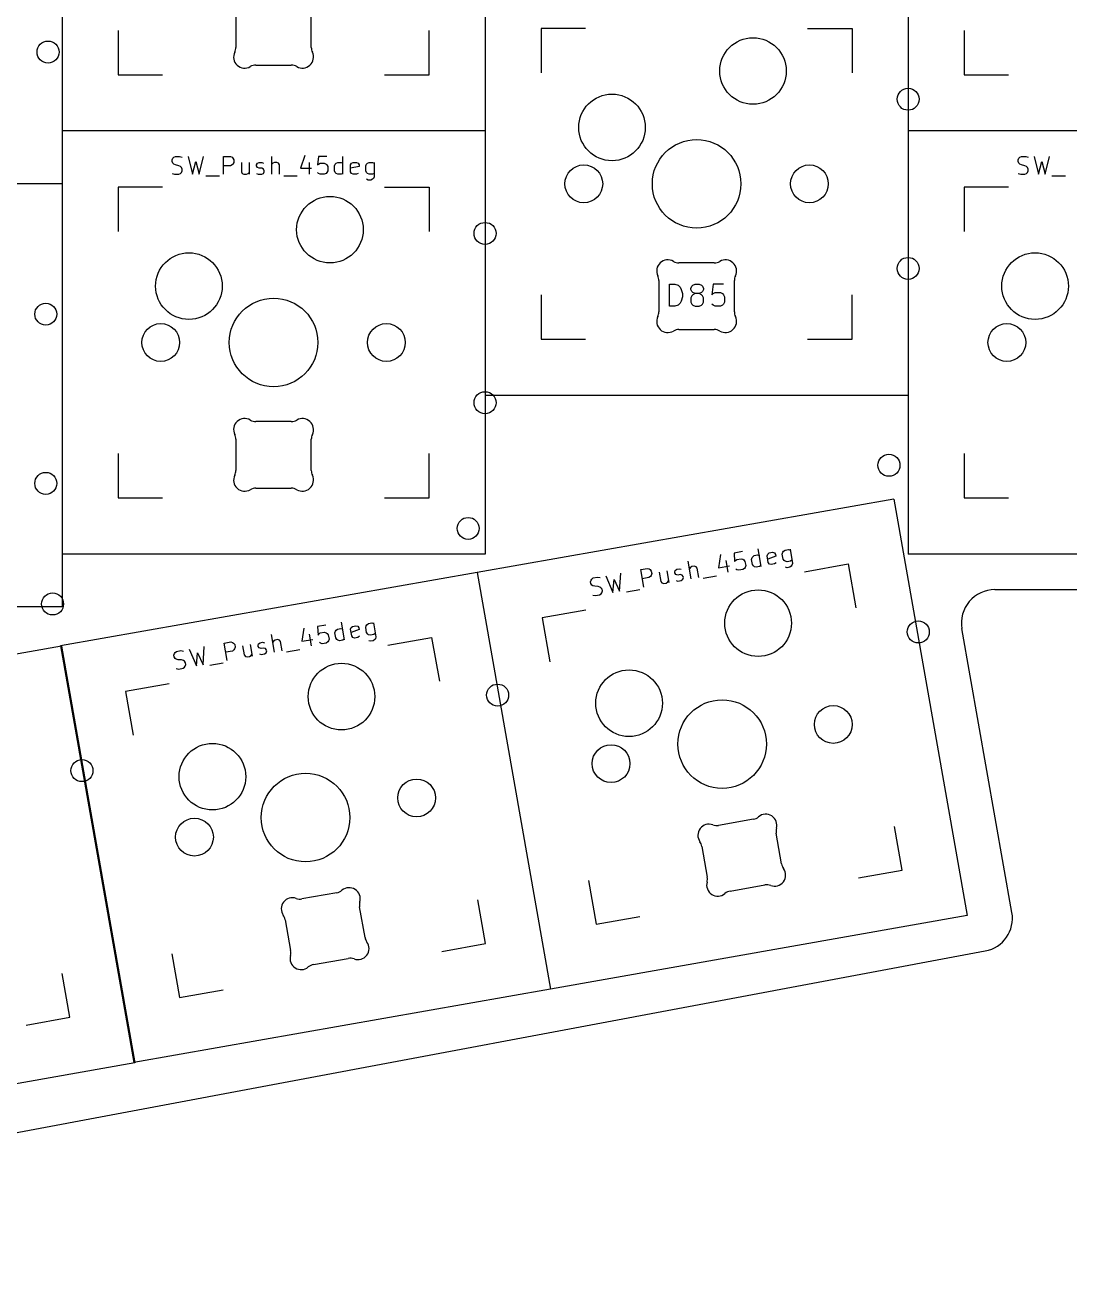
# Model space of a CAD drawing. Extents: x 9 to 292, y -476 to -359.
# Drawn here: x 192.9 to 240, y -476.4 to -420.2 of the extents above; entities that cross this region are included whole.
import ezdxf

# ---------------------------------------------------------------- set-up
doc = ezdxf.new("R2010")
doc.units = 0
doc.layers.add('BLACK', color=7, linetype='CONTINUOUS')

msp = doc.modelspace()

# ---------------------------------------------------------------- linework, layer by layer
at = {"layer": 'BLACK', "linetype": 'CONTINUOUS'}
for p, q in [((194.618885, -405.950111), (194.618885, -425.000111)), ((213.668885, -405.950111), (213.668885, -425.000111)), ((232.718886, -405.950112), (232.718886, -425.000112)), ((194.618886, -408.331361), (194.618886, -427.381361)), ((213.668886, -417.856362), (213.668886, -436.906362)), ((232.718886, -417.856362), (232.718886, -436.906362)), ((202.443886, -419.832271), (202.443886, -421.237955)), ((205.843884, -421.237955), (205.843884, -419.832271)), ((197.143885, -420.47511), (197.143885, -422.475111)), ((211.143885, -422.475111), (211.143885, -420.47511)), ((216.193886, -420.381362), (216.193886, -422.381363)), ((218.193887, -420.381362), (216.193886, -420.381362)), ((228.193885, -420.381362), (230.193886, -420.381362)), ((230.193886, -420.381362), (230.193886, -422.381363)), ((235.243886, -420.475111), (235.243886, -422.475112)), ((203.349432, -422.035112), (204.938337, -422.035112)), ((197.143885, -422.475111), (199.143886, -422.475111)), ((209.143884, -422.475111), (211.143885, -422.475111)), ((235.243886, -422.475112), (237.243887, -422.475112)), ((213.668885, -425.000111), (194.618885, -425.000111)), ((194.618886, -425.000112), (194.618886, -444.050112)), ((213.668886, -425.000112), (194.618886, -425.000112)), ((213.668886, -425.000112), (213.668886, -444.050112)), ((251.768886, -425.000112), (232.718886, -425.000112)), ((232.718886, -425.000112), (232.718886, -444.050112)), ((251.768886, -425.000112), (232.718886, -425.000112)), ((199.610551, -426.226097), (199.648646, -426.188002)), ((199.648646, -426.188002), (199.724836, -426.149907)), ((199.724836, -426.149907), (199.915313, -426.149907)), ((199.915313, -426.149907), (200.029598, -426.188002)), ((200.296265, -426.149907), (200.486741, -426.949907)), ((200.791503, -426.949907), (200.98198, -426.149907)), ((201.896266, -426.949907), (201.896266, -426.149907)), ((201.896266, -426.149907), (202.201028, -426.149907)), ((202.201028, -426.149907), (202.277218, -426.188002)), ((202.277218, -426.188002), (202.315313, -426.226097)), ((204.067695, -426.949907), (204.067695, -426.149907)), ((205.55341, -426.111812), (205.362933, -426.68324)), ((206.162934, -426.149907), (206.124838, -426.530859)), ((206.543886, -426.149907), (206.162934, -426.149907)), ((207.267696, -426.949907), (207.267696, -426.149907)), ((237.710551, -426.226097), (237.748646, -426.188002)), ((237.748646, -426.188002), (237.824836, -426.149907)), ((237.824836, -426.149907), (238.015313, -426.149907)), ((238.015313, -426.149907), (238.129598, -426.188002)), ((238.396265, -426.149907), (238.586741, -426.949907)), ((238.891503, -426.949907), (239.08198, -426.149907)), ((199.572455, -426.302288), (199.610551, -426.226097)), ((199.572455, -426.378478), (199.572455, -426.302288)), ((199.610551, -426.454669), (199.572455, -426.378478)), ((199.648646, -426.492764), (199.610551, -426.454669)), ((199.724836, -426.530859), (199.648646, -426.492764)), ((199.877217, -426.568954), (199.724836, -426.530859)), ((199.953408, -426.60705), (199.877217, -426.568954)), ((199.991503, -426.645145), (199.953408, -426.60705)), ((200.029598, -426.721335), (199.991503, -426.645145)), ((200.029598, -426.797526), (200.029598, -426.721335)), ((200.486741, -426.949907), (200.639122, -426.378478)), ((200.639122, -426.378478), (200.791503, -426.949907)), ((202.201028, -426.568954), (201.896266, -426.568954)), ((202.277218, -426.530859), (202.201028, -426.568954)), ((202.315313, -426.492764), (202.277218, -426.530859)), ((202.315313, -426.226097), (202.353409, -426.302288)), ((202.353409, -426.416573), (202.315313, -426.492764)), ((202.353409, -426.302288), (202.353409, -426.416573)), ((202.696266, -426.416573), (202.696266, -426.835621)), ((203.039123, -426.416573), (203.039123, -426.949907)), ((203.38198, -426.530859), (203.420076, -426.454669)), ((203.38198, -426.568954), (203.38198, -426.530859)), ((203.420076, -426.645145), (203.38198, -426.568954)), ((203.420076, -426.454669), (203.496266, -426.416573)), ((203.496266, -426.68324), (203.420076, -426.645145)), ((203.496266, -426.416573), (203.610552, -426.416573)), ((203.610552, -426.68324), (203.496266, -426.68324)), ((203.610552, -426.416573), (203.686742, -426.454669)), ((203.686742, -426.721335), (203.610552, -426.68324)), ((203.724838, -426.797526), (203.686742, -426.721335)), ((204.10579, -426.454669), (204.067695, -426.492764)), ((204.18198, -426.416573), (204.10579, -426.454669)), ((204.296266, -426.416573), (204.18198, -426.416573)), ((204.372457, -426.454669), (204.296266, -426.416573)), ((204.410552, -426.530859), (204.372457, -426.454669)), ((204.410552, -426.949907), (204.410552, -426.530859)), ((205.362933, -426.68324), (205.858172, -426.68324)), ((205.743886, -426.416573), (205.743886, -426.949907)), ((206.124838, -426.530859), (206.162934, -426.492764)), ((206.162934, -426.492764), (206.239124, -426.454669)), ((206.239124, -426.454669), (206.4296, -426.454669)), ((206.4296, -426.454669), (206.505791, -426.492764)), ((206.505791, -426.492764), (206.543886, -426.530859)), ((206.543886, -426.530859), (206.581981, -426.60705)), ((206.581981, -426.60705), (206.581981, -426.797526)), ((206.886743, -426.568954), (206.924839, -426.492764)), ((206.886743, -426.797526), (206.886743, -426.568954)), ((206.924839, -426.492764), (206.962934, -426.454669)), ((206.962934, -426.454669), (207.039124, -426.416573)), ((207.039124, -426.416573), (207.191505, -426.416573)), ((207.191505, -426.416573), (207.267696, -426.454669)), ((207.610553, -426.530859), (207.648649, -426.454669)), ((207.610553, -426.835621), (207.610553, -426.530859)), ((207.991506, -426.60705), (207.610553, -426.68324)), ((207.648649, -426.454669), (207.724839, -426.416573)), ((207.724839, -426.416573), (207.87722, -426.416573)), ((207.87722, -426.416573), (207.953411, -426.454669)), ((207.953411, -426.454669), (207.991506, -426.530859)), ((207.991506, -426.530859), (207.991506, -426.60705)), ((208.296267, -426.568954), (208.334363, -426.492764)), ((208.296267, -426.797526), (208.296267, -426.568954)), ((208.334363, -426.492764), (208.372458, -426.454669)), ((208.372458, -426.454669), (208.448648, -426.416573)), ((208.448648, -426.416573), (208.601029, -426.416573)), ((208.601029, -426.416573), (208.67722, -426.454669)), ((208.67722, -426.416573), (208.67722, -427.064192)), ((237.672455, -426.302288), (237.710551, -426.226097)), ((237.672455, -426.378478), (237.672455, -426.302288)), ((237.710551, -426.454669), (237.672455, -426.378478)), ((237.748646, -426.492764), (237.710551, -426.454669)), ((237.824836, -426.530859), (237.748646, -426.492764)), ((237.977217, -426.568954), (237.824836, -426.530859)), ((238.053408, -426.60705), (237.977217, -426.568954)), ((238.091503, -426.645145), (238.053408, -426.60705)), ((238.129598, -426.721335), (238.091503, -426.645145)), ((238.129598, -426.797526), (238.129598, -426.721335)), ((238.586741, -426.949907), (238.739122, -426.378478)), ((238.739122, -426.378478), (238.891503, -426.949907)), ((199.572455, -426.911812), (199.686741, -426.949907)), ((199.686741, -426.949907), (199.877217, -426.949907)), ((199.877217, -426.949907), (199.953408, -426.911812)), ((199.953408, -426.911812), (199.991503, -426.873716)), ((199.991503, -426.873716), (200.029598, -426.797526)), ((201.096266, -427.026097), (201.705789, -427.026097)), ((202.696266, -426.835621), (202.734361, -426.911812)), ((202.734361, -426.911812), (202.810551, -426.949907)), ((202.810551, -426.949907), (202.924837, -426.949907)), ((202.924837, -426.949907), (203.001028, -426.911812)), ((203.001028, -426.911812), (203.039123, -426.873716)), ((203.38198, -426.911812), (203.458171, -426.949907)), ((203.458171, -426.949907), (203.610552, -426.949907)), ((203.610552, -426.949907), (203.686742, -426.911812)), ((203.686742, -426.911812), (203.724838, -426.835621)), ((203.724838, -426.835621), (203.724838, -426.797526)), ((204.601029, -427.026097), (205.210552, -427.026097)), ((206.162934, -426.911812), (206.124838, -426.873716)), ((206.239124, -426.949907), (206.162934, -426.911812)), ((206.4296, -426.949907), (206.239124, -426.949907)), ((206.505791, -426.911812), (206.4296, -426.949907)), ((206.543886, -426.873716), (206.505791, -426.911812)), ((206.581981, -426.797526), (206.543886, -426.873716)), ((206.924839, -426.873716), (206.886743, -426.797526)), ((206.962934, -426.911812), (206.924839, -426.873716)), ((207.039124, -426.949907), (206.962934, -426.911812)), ((207.191505, -426.949907), (207.039124, -426.949907)), ((207.267696, -426.911812), (207.191505, -426.949907)), ((207.648649, -426.911812), (207.610553, -426.835621)), ((207.724839, -426.949907), (207.648649, -426.911812)), ((207.87722, -426.949907), (207.724839, -426.949907)), ((207.953411, -426.911812), (207.87722, -426.949907)), ((208.334363, -426.873716), (208.296267, -426.797526)), ((208.372458, -426.911812), (208.334363, -426.873716)), ((208.410553, -427.216573), (208.334363, -427.178478)), ((208.448648, -426.949907), (208.372458, -426.911812)), ((208.524839, -427.216573), (208.410553, -427.216573)), ((208.601029, -426.949907), (208.448648, -426.949907)), ((208.601029, -427.178478), (208.524839, -427.216573)), ((208.67722, -426.911812), (208.601029, -426.949907)), ((208.639125, -427.140383), (208.601029, -427.178478)), ((208.67722, -427.064192), (208.639125, -427.140383)), ((237.672455, -426.911812), (237.786741, -426.949907)), ((237.786741, -426.949907), (237.977217, -426.949907)), ((237.977217, -426.949907), (238.053408, -426.911812)), ((238.053408, -426.911812), (238.091503, -426.873716)), ((238.091503, -426.873716), (238.129598, -426.797526)), ((239.196266, -427.026097), (239.805789, -427.026097)), ((194.618885, -427.381362), (175.568885, -427.381362)), ((194.618886, -427.381361), (175.568886, -427.381361)), ((194.618885, -427.381362), (194.618885, -446.431362)), ((197.143886, -427.525112), (197.143886, -429.525113)), ((199.143887, -427.525112), (197.143886, -427.525112)), ((209.143885, -427.525112), (211.143886, -427.525112)), ((211.143886, -427.525112), (211.143886, -429.525113)), ((235.243886, -427.525112), (235.243886, -429.525113)), ((237.243887, -427.525112), (235.243886, -427.525112)), ((223.988338, -430.941362), (222.399433, -430.941362)), ((221.493886, -431.738519), (221.493886, -433.144203)), ((224.893884, -433.144203), (224.893884, -431.738519)), ((221.979599, -432.896181), (221.979599, -431.896181)), ((221.979599, -431.896181), (222.217694, -431.896181)), ((222.217694, -431.896181), (222.360551, -431.9438)), ((222.360551, -431.9438), (222.455789, -432.039038)), ((222.455789, -432.039038), (222.503408, -432.134276)), ((222.503408, -432.134276), (222.551027, -432.324752)), ((222.551027, -432.324752), (222.551027, -432.467609)), ((222.93198, -432.086657), (222.979599, -431.991419)), ((222.93198, -432.134276), (222.93198, -432.086657)), ((222.979599, -432.229514), (222.93198, -432.134276)), ((222.979599, -431.991419), (223.027218, -431.9438)), ((223.027218, -432.277133), (222.979599, -432.229514)), ((223.027218, -432.372371), (222.979599, -432.41999)), ((223.027218, -431.9438), (223.122456, -431.896181)), ((223.122456, -432.324752), (223.027218, -432.277133)), ((223.122456, -432.324752), (223.027218, -432.372371)), ((223.122456, -431.896181), (223.312932, -431.896181)), ((223.312932, -432.324752), (223.122456, -432.324752)), ((223.312932, -431.896181), (223.40817, -431.9438)), ((223.40817, -432.277133), (223.312932, -432.324752)), ((223.40817, -432.372371), (223.312932, -432.324752)), ((223.40817, -431.9438), (223.455789, -431.991419)), ((223.455789, -432.229514), (223.40817, -432.277133)), ((223.455789, -432.41999), (223.40817, -432.372371)), ((223.455789, -431.991419), (223.503408, -432.086657)), ((223.503408, -432.134276), (223.455789, -432.229514)), ((223.503408, -432.086657), (223.503408, -432.134276)), ((223.93198, -431.896181), (223.884361, -432.372371)), ((223.884361, -432.372371), (223.93198, -432.324752)), ((224.40817, -431.896181), (223.93198, -431.896181)), ((223.93198, -432.324752), (224.027218, -432.277133)), ((224.027218, -432.277133), (224.265313, -432.277133)), ((224.265313, -432.277133), (224.360551, -432.324752)), ((224.360551, -432.324752), (224.40817, -432.372371)), ((224.40817, -432.372371), (224.455789, -432.467609)), ((216.193886, -432.381361), (216.193886, -434.381362)), ((222.217694, -432.896181), (221.979599, -432.896181)), ((222.360551, -432.848562), (222.217694, -432.896181)), ((222.455789, -432.753323), (222.360551, -432.848562)), ((222.503408, -432.658085), (222.455789, -432.753323)), ((222.551027, -432.467609), (222.503408, -432.658085)), ((222.979599, -432.41999), (222.93198, -432.515228)), ((222.93198, -432.515228), (222.93198, -432.705704)), ((222.93198, -432.705704), (222.979599, -432.800942)), ((222.979599, -432.800942), (223.027218, -432.848562)), ((223.027218, -432.848562), (223.122456, -432.896181)), ((223.122456, -432.896181), (223.312932, -432.896181)), ((223.312932, -432.896181), (223.40817, -432.848562)), ((223.40817, -432.848562), (223.455789, -432.800942)), ((223.503408, -432.515228), (223.455789, -432.41999)), ((223.455789, -432.800942), (223.503408, -432.705704)), ((223.503408, -432.705704), (223.503408, -432.515228)), ((223.93198, -432.848562), (223.884361, -432.800942)), ((224.027218, -432.896181), (223.93198, -432.848562)), ((224.265313, -432.896181), (224.027218, -432.896181)), ((224.360551, -432.848562), (224.265313, -432.896181)), ((224.40817, -432.800942), (224.360551, -432.848562)), ((224.455789, -432.705704), (224.40817, -432.800942)), ((224.455789, -432.467609), (224.455789, -432.705704)), ((230.193886, -434.381362), (230.193886, -432.381361)), ((222.399433, -433.941361), (223.988337, -433.941361)), ((216.193886, -434.381362), (218.193887, -434.381362)), ((228.193885, -434.381362), (230.193886, -434.381362)), ((232.718886, -436.906362), (213.668886, -436.906362)), ((204.938338, -438.085112), (203.349433, -438.085112)), ((202.443886, -438.882269), (202.443886, -440.287953)), ((205.843884, -440.287953), (205.843884, -438.882269)), ((197.143886, -439.525111), (197.143886, -441.525112)), ((211.143886, -441.525112), (211.143886, -439.525111)), ((235.243886, -439.525111), (235.243886, -441.525112)), ((203.349433, -441.085111), (204.938337, -441.085111)), ((197.143886, -441.525112), (199.143887, -441.525112)), ((209.143885, -441.525112), (211.143886, -441.525112)), ((232.070742, -441.57212), (213.310154, -444.880118)), ((232.070742, -441.57212), (235.37874, -460.332708)), ((235.243886, -441.525112), (237.243887, -441.525112)), ((213.668886, -444.050112), (194.618886, -444.050112)), ((224.271604, -444.076168), (224.183249, -444.671991)), ((225.253648, -443.94169), (224.878483, -444.007841)), ((224.878483, -444.007841), (224.907118, -444.389621)), ((225.719251, -444.169055), (225.787669, -444.118308)), ((225.787669, -444.118308), (225.937735, -444.091847)), ((225.937735, -444.091847), (226.019383, -444.116133)), ((226.10538, -444.603848), (225.966462, -443.816001)), ((226.370262, -444.13163), (226.394548, -444.049982)), ((226.423183, -444.431762), (226.370262, -444.13163)), ((226.394548, -444.049982), (226.462966, -443.999235)), ((226.758657, -444.140511), (226.396723, -444.281696)), ((226.462966, -443.999235), (226.613032, -443.972774)), ((226.613032, -443.972774), (226.69468, -443.99706)), ((226.69468, -443.99706), (226.745427, -444.065478)), ((226.745427, -444.065478), (226.758657, -444.140511)), ((227.052174, -444.050073), (227.07646, -443.968425)), ((227.091865, -444.275172), (227.052174, -444.050073)), ((227.07646, -443.968425), (227.107361, -443.924293)), ((227.107361, -443.924293), (227.175779, -443.873547)), ((227.175779, -443.873547), (227.325845, -443.847086)), ((227.325845, -443.847086), (227.407493, -443.871372)), ((227.400878, -443.833856), (227.513336, -444.471636)), ((251.768886, -444.050112), (232.718886, -444.050112)), ((220.676635, -444.748741), (220.976767, -444.695819)), ((220.976767, -444.695819), (221.058415, -444.720105)), ((221.058415, -444.720105), (221.102547, -444.751007)), ((222.298635, -444.733519), (222.411184, -444.713673)), ((222.411184, -444.713673), (222.492832, -444.737959)), ((222.953994, -445.159522), (222.815076, -444.371676)), ((222.905513, -444.665193), (222.874612, -444.709324)), ((222.973931, -444.614446), (222.905513, -444.665193)), ((223.086481, -444.5946), (222.973931, -444.614446)), ((223.168129, -444.618886), (223.086481, -444.5946)), ((223.218876, -444.687304), (223.168129, -444.618886)), ((223.291642, -445.099986), (223.218876, -444.687304)), ((224.183249, -444.671991), (224.670963, -444.585994)), ((224.512108, -444.343224), (224.60472, -444.868455)), ((224.907118, -444.389621), (224.93802, -444.34549)), ((224.93802, -444.34549), (225.006437, -444.294743)), ((225.010787, -444.758171), (224.966655, -444.72727)), ((225.006437, -444.294743), (225.19402, -444.261667)), ((225.19402, -444.261667), (225.275668, -444.285953)), ((225.275668, -444.285953), (225.3198, -444.316855)), ((225.348435, -444.698635), (225.280017, -444.749381)), ((225.3198, -444.316855), (225.370547, -444.385272)), ((225.379336, -444.654503), (225.348435, -444.698635)), ((225.370547, -444.385272), (225.403622, -444.572855)), ((225.403622, -444.572855), (225.379336, -444.654503)), ((225.664063, -444.294835), (225.68835, -444.213186)), ((225.703755, -444.519933), (225.664063, -444.294835)), ((225.68835, -444.213186), (225.719251, -444.169055)), ((225.754501, -444.588351), (225.703755, -444.519933)), ((225.798633, -444.619253), (225.754501, -444.588351)), ((225.880281, -444.643539), (225.798633, -444.619253)), ((226.030347, -444.617078), (225.880281, -444.643539)), ((226.098765, -444.566331), (226.030347, -444.617078)), ((226.47393, -444.500179), (226.423183, -444.431762)), ((226.555578, -444.524466), (226.47393, -444.500179)), ((226.705644, -444.498005), (226.555578, -444.524466)), ((226.774062, -444.447258), (226.705644, -444.498005)), ((227.142611, -444.34359), (227.091865, -444.275172)), ((227.186743, -444.374491), (227.142611, -444.34359)), ((227.268391, -444.398777), (227.186743, -444.374491)), ((227.277181, -444.668008), (227.195533, -444.643722)), ((227.418457, -444.372317), (227.268391, -444.398777)), ((227.38973, -444.648162), (227.277181, -444.668008)), ((227.458148, -444.597416), (227.38973, -444.648162)), ((227.486875, -444.32157), (227.418457, -444.372317)), ((227.48905, -444.553284), (227.458148, -444.597416)), ((227.513336, -444.471636), (227.48905, -444.553284)), ((228.052949, -444.844517), (230.022564, -444.497221)), ((230.022564, -444.497221), (230.36986, -446.466837)), ((213.310155, -444.880117), (194.549567, -448.188115)), ((213.310154, -444.880118), (216.618152, -463.640706)), ((213.310155, -444.880117), (216.618153, -463.640705)), ((218.41459, -445.302332), (218.438876, -445.220684)), ((218.438876, -445.220684), (218.469777, -445.176552)), ((218.469777, -445.176552), (218.538195, -445.125805)), ((218.538195, -445.125805), (218.725777, -445.092729)), ((218.725777, -445.092729), (218.844942, -445.1104)), ((219.100943, -445.026578), (219.427444, -445.781348)), ((219.427444, -445.781348), (219.478282, -445.19214)), ((219.478282, -445.19214), (219.727575, -445.728427)), ((219.727575, -445.728427), (219.776239, -444.907505)), ((220.815554, -445.536587), (220.676635, -444.748741)), ((221.049534, -445.108501), (220.749402, -445.161422)), ((221.117952, -445.057754), (221.049534, -445.108501)), ((221.102547, -444.751007), (221.153294, -444.819424)), ((221.148853, -445.013622), (221.117952, -445.057754)), ((221.173139, -444.931974), (221.148853, -445.013622)), ((221.153294, -444.819424), (221.173139, -444.931974)), ((221.510788, -444.872437), (221.583555, -445.285119)), ((221.583555, -445.285119), (221.634302, -445.353537)), ((221.848436, -444.812901), (221.941049, -445.338132)), ((221.896917, -445.30723), (221.927818, -445.263099)), ((222.205931, -444.865914), (222.230217, -444.784266)), ((222.212546, -444.90343), (222.205931, -444.865914)), ((222.263293, -444.971848), (222.212546, -444.90343)), ((222.230217, -444.784266), (222.298635, -444.733519)), ((222.344941, -444.996134), (222.263293, -444.971848)), ((222.272082, -445.241079), (222.35373, -445.265365)), ((222.45749, -444.976289), (222.344941, -444.996134)), ((222.35373, -445.265365), (222.503796, -445.238904)), ((222.539138, -445.000575), (222.45749, -444.976289)), ((222.503796, -445.238904), (222.572214, -445.188157)), ((222.589885, -445.068993), (222.539138, -445.000575)), ((222.572214, -445.188157), (222.5965, -445.106509)), ((222.5965, -445.106509), (222.589885, -445.068993)), ((223.492456, -445.141943), (224.092719, -445.0361)), ((225.092435, -444.782457), (225.010787, -444.758171)), ((225.280017, -444.749381), (225.092435, -444.782457)), ((218.42782, -445.377365), (218.41459, -445.302332)), ((218.478567, -445.445783), (218.42782, -445.377365)), ((218.522699, -445.476684), (218.478567, -445.445783)), ((218.604347, -445.50097), (218.522699, -445.476684)), ((218.761028, -445.512026), (218.604347, -445.50097)), ((218.842676, -445.536312), (218.761028, -445.512026)), ((218.82718, -445.887191), (218.895597, -445.836444)), ((218.886808, -445.567213), (218.842676, -445.536312)), ((218.937554, -445.635631), (218.886808, -445.567213)), ((218.895597, -445.836444), (218.926499, -445.792312)), ((218.926499, -445.792312), (218.950785, -445.710664)), ((218.950785, -445.710664), (218.937554, -445.635631)), ((220.040938, -445.750538), (220.641202, -445.644696)), ((221.634302, -445.353537), (221.71595, -445.377823)), ((221.71595, -445.377823), (221.828499, -445.357977)), ((221.828499, -445.357977), (221.896917, -445.30723)), ((236.618742, -445.650112), (248.150135, -445.650112)), ((218.520432, -445.902596), (218.639597, -445.920267)), ((218.639597, -445.920267), (218.82718, -445.887191)), ((194.618885, -446.431362), (175.568885, -446.431362)), ((218.204871, -446.581), (216.235255, -446.928296)), ((216.235255, -446.928296), (216.582551, -448.897911)), ((205.511017, -447.384165), (205.422662, -447.979988)), ((206.493061, -447.249687), (206.117896, -447.315838)), ((206.117896, -447.315838), (206.146531, -447.697618)), ((206.903476, -447.602832), (206.927763, -447.521183)), ((206.927763, -447.521183), (206.958664, -447.477052)), ((206.958664, -447.477052), (207.027082, -447.426305)), ((207.027082, -447.426305), (207.177148, -447.399844)), ((207.177148, -447.399844), (207.258796, -447.42413)), ((207.344793, -447.911845), (207.205875, -447.123998)), ((207.609675, -447.439627), (207.633961, -447.357979)), ((207.662596, -447.739759), (207.609675, -447.439627)), ((207.633961, -447.357979), (207.702379, -447.307232)), ((207.99807, -447.448508), (207.636136, -447.589693)), ((207.702379, -447.307232), (207.852445, -447.280771)), ((207.852445, -447.280771), (207.934093, -447.305057)), ((207.934093, -447.305057), (207.98484, -447.373475)), ((207.98484, -447.373475), (207.99807, -447.448508)), ((208.291587, -447.35807), (208.315873, -447.276422)), ((208.331278, -447.583169), (208.291587, -447.35807)), ((208.315873, -447.276422), (208.346774, -447.23229)), ((208.346774, -447.23229), (208.415192, -447.181544)), ((208.415192, -447.181544), (208.565258, -447.155083)), ((208.565258, -447.155083), (208.646906, -447.179369)), ((208.640291, -447.141853), (208.752749, -447.779633)), ((237.392724, -460.188972), (235.141492, -447.410361)), ((201.916048, -448.056738), (202.21618, -448.003816)), ((202.054967, -448.844584), (201.916048, -448.056738)), ((202.21618, -448.003816), (202.297828, -448.028102)), ((202.297828, -448.028102), (202.34196, -448.059004)), ((202.34196, -448.059004), (202.392707, -448.127421)), ((203.445344, -448.173911), (203.46963, -448.092263)), ((203.46963, -448.092263), (203.538048, -448.041516)), ((203.538048, -448.041516), (203.650597, -448.02167)), ((203.650597, -448.02167), (203.732245, -448.045956)), ((204.193407, -448.467519), (204.054489, -447.679673)), ((204.144926, -447.97319), (204.114025, -448.017321)), ((204.213344, -447.922443), (204.144926, -447.97319)), ((204.325894, -447.902597), (204.213344, -447.922443)), ((204.407542, -447.926883), (204.325894, -447.902597)), ((204.458289, -447.995301), (204.407542, -447.926883)), ((204.531055, -448.407983), (204.458289, -447.995301)), ((205.422662, -447.979988), (205.910376, -447.893991)), ((205.751521, -447.651221), (205.844133, -448.176452)), ((206.146531, -447.697618), (206.177433, -447.653487)), ((206.177433, -447.653487), (206.24585, -447.60274)), ((206.2502, -448.066168), (206.206068, -448.035267)), ((206.24585, -447.60274), (206.433433, -447.569664)), ((206.331848, -448.090454), (206.2502, -448.066168)), ((206.51943, -448.057378), (206.331848, -448.090454)), ((206.433433, -447.569664), (206.515081, -447.59395)), ((206.515081, -447.59395), (206.559213, -447.624852)), ((206.587848, -448.006632), (206.51943, -448.057378)), ((206.559213, -447.624852), (206.60996, -447.693269)), ((206.618749, -447.9625), (206.587848, -448.006632)), ((206.60996, -447.693269), (206.643035, -447.880852)), ((206.643035, -447.880852), (206.618749, -447.9625)), ((206.943168, -447.82793), (206.903476, -447.602832)), ((206.993914, -447.896348), (206.943168, -447.82793)), ((207.038046, -447.92725), (206.993914, -447.896348)), ((207.119694, -447.951536), (207.038046, -447.92725)), ((207.26976, -447.925075), (207.119694, -447.951536)), ((207.338178, -447.874328), (207.26976, -447.925075)), ((207.713343, -447.808176), (207.662596, -447.739759)), ((207.794991, -447.832463), (207.713343, -447.808176)), ((207.945057, -447.806002), (207.794991, -447.832463)), ((208.013475, -447.755255), (207.945057, -447.806002)), ((208.382024, -447.651587), (208.331278, -447.583169)), ((208.426156, -447.682488), (208.382024, -447.651587)), ((208.507804, -447.706774), (208.426156, -447.682488)), ((208.516594, -447.976005), (208.434946, -447.951719)), ((208.65787, -447.680314), (208.507804, -447.706774)), ((208.629143, -447.956159), (208.516594, -447.976005)), ((208.697561, -447.905413), (208.629143, -447.956159)), ((208.726288, -447.629567), (208.65787, -447.680314)), ((208.728463, -447.861281), (208.697561, -447.905413)), ((208.752749, -447.779633), (208.728463, -447.861281)), ((209.292362, -448.152514), (211.261977, -447.805218)), ((211.261977, -447.805218), (211.609273, -449.774834)), ((194.592358, -448.197951), (175.83177, -451.505949)), ((194.549567, -448.188115), (197.857565, -466.948703)), ((194.592358, -448.197951), (197.900356, -466.958539)), ((199.654003, -448.610329), (199.678289, -448.528681)), ((199.667233, -448.685362), (199.654003, -448.610329)), ((199.678289, -448.528681), (199.70919, -448.484549)), ((199.70919, -448.484549), (199.777608, -448.433802)), ((199.777608, -448.433802), (199.96519, -448.400726)), ((199.96519, -448.400726), (200.084355, -448.418397)), ((200.340356, -448.334575), (200.666857, -449.089345)), ((200.666857, -449.089345), (200.717695, -448.500137)), ((200.717695, -448.500137), (200.966988, -449.036424)), ((200.966988, -449.036424), (201.015652, -448.215502)), ((202.288947, -448.416498), (201.988815, -448.469419)), ((202.357365, -448.365751), (202.288947, -448.416498)), ((202.388266, -448.321619), (202.357365, -448.365751)), ((202.412552, -448.239971), (202.388266, -448.321619)), ((202.392707, -448.127421), (202.412552, -448.239971)), ((202.750201, -448.180434), (202.822968, -448.593116)), ((202.822968, -448.593116), (202.873715, -448.661534)), ((203.067912, -448.665974), (203.13633, -448.615227)), ((203.087849, -448.120898), (203.180462, -448.646129)), ((203.13633, -448.615227), (203.167231, -448.571096)), ((203.451959, -448.211427), (203.445344, -448.173911)), ((203.502706, -448.279845), (203.451959, -448.211427)), ((203.584354, -448.304131), (203.502706, -448.279845)), ((203.511495, -448.549076), (203.593143, -448.573362)), ((203.696903, -448.284286), (203.584354, -448.304131)), ((203.593143, -448.573362), (203.743209, -448.546901)), ((203.778551, -448.308572), (203.696903, -448.284286)), ((203.743209, -448.546901), (203.811627, -448.496154)), ((203.829298, -448.37699), (203.778551, -448.308572)), ((203.811627, -448.496154), (203.835913, -448.414506)), ((203.835913, -448.414506), (203.829298, -448.37699)), ((204.731869, -448.44994), (205.332132, -448.344097)), ((199.71798, -448.75378), (199.667233, -448.685362)), ((199.762112, -448.784681), (199.71798, -448.75378)), ((199.759845, -449.210593), (199.87901, -449.228264)), ((199.84376, -448.808967), (199.762112, -448.784681)), ((200.000441, -448.820023), (199.84376, -448.808967)), ((199.87901, -449.228264), (200.066593, -449.195188)), ((200.082089, -448.844309), (200.000441, -448.820023)), ((200.066593, -449.195188), (200.13501, -449.144441)), ((200.126221, -448.87521), (200.082089, -448.844309)), ((200.176967, -448.943628), (200.126221, -448.87521)), ((200.13501, -449.144441), (200.165912, -449.100309)), ((200.165912, -449.100309), (200.190198, -449.018661)), ((200.190198, -449.018661), (200.176967, -448.943628)), ((201.280351, -449.058535), (201.880615, -448.952693)), ((202.873715, -448.661534), (202.955363, -448.68582)), ((202.955363, -448.68582), (203.067912, -448.665974)), ((199.444284, -449.888997), (197.474668, -450.236293)), ((197.474668, -450.236293), (197.821964, -452.205908)), ((225.748457, -455.994047), (224.183692, -456.269957)), ((232.453639, -458.28453), (232.106343, -456.314915)), ((227.022767, -458.006177), (226.778673, -456.621848)), ((223.430328, -457.212251), (223.674422, -458.59658)), ((218.319034, -458.745989), (218.66633, -460.715605)), ((230.484023, -458.631826), (232.453639, -458.28453)), ((206.98787, -459.302044), (205.423105, -459.577954)), ((224.704636, -459.22438), (226.269402, -458.948469)), ((213.693052, -461.592527), (213.345756, -459.622912)), ((208.26218, -461.314174), (208.018086, -459.929845)), ((235.37874, -460.332708), (216.618152, -463.640706)), ((218.66633, -460.715605), (220.635945, -460.368309)), ((204.669741, -460.520248), (204.913835, -461.904577)), ((159.09196, -476.37977), (236.191906, -461.923529)), ((199.558447, -462.053986), (199.905743, -464.023602)), ((211.723436, -461.939823), (213.693052, -461.592527)), ((205.944049, -462.532377), (207.508815, -462.256466)), ((194.975255, -464.910361), (194.627959, -462.940746)), ((216.618153, -463.640705), (197.857565, -466.948703)), ((199.905743, -464.023602), (201.875358, -463.676306)), ((193.005639, -465.257657), (194.975255, -464.910361)), ((197.900356, -466.958539), (179.139768, -470.266537))]:
    msp.add_line(p, q, dxfattribs=at)
at = {"layer": 'BLACK'}
for centre, radius in [((193.987635, -421.450112), 0.4953), ((193.987635, -421.450112), 0.4953), ((193.987635, -421.450112), 0.4953), ((225.733886, -422.301362), 1.499999), ((225.733886, -422.301362), 1.499999), ((225.733886, -422.301362), 1.499999), ((219.383886, -424.841362), 1.499999), ((219.383886, -424.841362), 1.499999), ((219.383886, -424.841362), 1.499999), ((232.718886, -423.571362), 0.4953), ((232.718886, -423.571362), 0.4953), ((232.718886, -423.571362), 0.4953), ((223.193886, -427.381362), 1.993899), ((223.193886, -427.381362), 1.993899), ((223.193886, -427.381362), 1.993899), ((218.113887, -427.381362), 0.850899), ((218.113887, -427.381362), 0.850899), ((218.113887, -427.381362), 0.850899), ((228.273885, -427.381362), 0.850899), ((228.273885, -427.381362), 0.850899), ((228.273885, -427.381362), 0.850899), ((206.683886, -429.445112), 1.499999), ((206.683886, -429.445112), 1.499999), ((206.683886, -429.445112), 1.499999), ((213.668885, -429.615112), 0.4953), ((213.668885, -429.615112), 0.4953), ((213.668885, -429.615112), 0.4953), ((200.333886, -431.985112), 1.499999), ((200.333886, -431.985112), 1.499999), ((200.333886, -431.985112), 1.499999), ((238.433886, -431.985112), 1.499999), ((238.433886, -431.985112), 1.499999), ((238.433886, -431.985112), 1.499999), ((232.718886, -431.191362), 0.4953), ((232.718886, -431.191362), 0.4953), ((232.718886, -431.191362), 0.4953), ((193.887635, -433.250111), 0.4953), ((193.887635, -433.250111), 0.4953), ((193.887635, -433.250111), 0.4953), ((204.143886, -434.525112), 1.993899), ((204.143886, -434.525112), 1.993899), ((204.143886, -434.525112), 1.993899), ((199.063887, -434.525112), 0.850899), ((199.063887, -434.525112), 0.850899), ((199.063887, -434.525112), 0.850899), ((209.223885, -434.525112), 0.850899), ((209.223885, -434.525112), 0.850899), ((209.223885, -434.525112), 0.850899), ((237.163887, -434.525112), 0.850899), ((237.163887, -434.525112), 0.850899), ((237.163887, -434.525112), 0.850899), ((213.668885, -437.235112), 0.4953), ((213.668885, -437.235112), 0.4953), ((213.668885, -437.235112), 0.4953), ((231.853732, -440.051545), 0.4953), ((231.853732, -440.051545), 0.4953), ((231.853732, -440.051545), 0.4953), ((193.887635, -440.870111), 0.4953), ((193.887635, -440.870111), 0.4953), ((193.887635, -440.870111), 0.4953), ((212.907285, -442.897992), 0.4953), ((212.907285, -442.897992), 0.4953), ((212.907285, -442.897992), 0.4953), ((194.192132, -446.299425), 0.4953), ((194.192132, -446.299425), 0.4953), ((194.192132, -446.299425), 0.4953), ((225.963726, -447.162523), 1.499999), ((225.963726, -447.162523), 1.499999), ((225.963726, -447.162523), 1.499999), ((233.176932, -447.555785), 0.4953), ((233.176932, -447.555785), 0.4953), ((233.176932, -447.555785), 0.4953), ((207.203139, -450.47052), 1.499999), ((207.203139, -450.47052), 1.499999), ((207.203139, -450.47052), 1.499999), ((220.151263, -450.766601), 1.499999), ((220.151263, -450.766601), 1.499999), ((220.151263, -450.766601), 1.499999), ((214.230485, -450.402232), 0.4953), ((214.230485, -450.402232), 0.4953), ((214.230485, -450.402232), 0.4953), ((224.344447, -452.606413), 1.993899), ((224.344447, -452.606413), 1.993899), ((224.344447, -452.606413), 1.993899), ((229.34727, -451.72428), 0.850899), ((229.34727, -451.72428), 0.850899), ((229.34727, -451.72428), 0.850899), ((201.390676, -454.074598), 1.499999), ((201.390676, -454.074598), 1.499999), ((201.390676, -454.074598), 1.499999), ((219.341624, -453.488546), 0.850899), ((219.341624, -453.488546), 0.850899), ((219.341624, -453.488546), 0.850899), ((195.515332, -453.803665), 0.4953), ((195.515332, -453.803665), 0.4953), ((195.515332, -453.803665), 0.4953), ((205.58386, -455.91441), 1.993899), ((205.58386, -455.91441), 1.993899), ((205.58386, -455.91441), 1.993899), ((210.586683, -455.032277), 0.850899), ((210.586683, -455.032277), 0.850899), ((210.586683, -455.032277), 0.850899), ((200.581037, -456.796543), 0.850899), ((200.581037, -456.796543), 0.850899), ((200.581037, -456.796543), 0.850899)]:
    msp.add_circle(centre, radius, dxfattribs=at)
for centre, radius, start, end in [((202.844915, -421.671711), 0.499999, -205.7062216, -59.7005469), ((201.943896, -421.237957), 0.49999, -25.7064624, 0.0001146), ((205.442855, -421.671712), 0.499999, -120.2993953, 25.7063248), ((206.344185, -421.237912), 0.50029, -179.9950755, -154.3043434), ((203.349429, -422.535106), 0.499994, 89.9996562, 120.2992308), ((204.938335, -422.535122), 0.500009, 59.7009849, 89.9996562), ((221.894915, -431.304762), 0.499999, -300.2993953, -154.2936752), ((222.399435, -430.441352), 0.500009, -120.299015, -90.0003438), ((223.988341, -430.441368), 0.499994, -90.0003438, -59.7007692), ((224.492855, -431.304763), 0.499999, -25.7062216, 120.2994531), ((220.993585, -431.738562), 0.50029, 0.0049245, 25.6956566), ((225.393874, -431.738517), 0.49999, -205.7064624, -179.9998854), ((221.894915, -433.577962), 0.499996, -205.7064281, -59.7003734), ((220.993535, -433.144122), 0.500351, -25.6971983, -0.0093899), ((224.492855, -433.57796), 0.5, -120.2993953, 25.7064281), ((225.393883, -433.144204), 0.499999, -180.0001146, -154.2937784), ((222.399435, -434.441372), 0.50001, 90.0002292, 120.2988005), ((223.988335, -434.44137), 0.500009, 59.7009849, 89.9997708), ((202.844915, -438.448512), 0.499999, -300.2993953, -154.2936752), ((205.442855, -438.448513), 0.499999, -25.7062216, 120.2994531), ((203.349435, -437.585102), 0.500009, -120.299015, -90.0003438), ((204.938341, -437.585118), 0.499994, -90.0003438, -59.7007692), ((201.943585, -438.882312), 0.50029, 0.0049245, 25.6956566), ((206.343874, -438.882267), 0.49999, -205.7064624, -179.9998854), ((202.844915, -440.721712), 0.499996, -205.7064281, -59.7003734), ((201.943535, -440.287872), 0.500351, -25.6971983, -0.0093899), ((205.442855, -440.72171), 0.5, -120.2993953, 25.7064281), ((206.343883, -440.287954), 0.499999, -180.0001146, -154.2937784), ((203.349435, -441.585122), 0.50001, 90.0002292, 120.2988005), ((204.938335, -441.58512), 0.500009, 59.7009849, 89.9997708), ((236.6187, -447.15), 1.499977, -270.0016044, -170.0041615), ((225.661629, -455.501633), 0.500011, -79.9997601, -49.7011773), ((226.308414, -456.264317), 0.499997, -15.7063937, 130.2995108), ((223.749942, -456.715446), 0.499999, -290.2995279, -144.293518), ((224.096855, -455.777677), 0.49988, -110.3028064, -79.9960771), ((227.271436, -456.535043), 0.500351, -195.6972183, -170.0094264), ((222.937942, -457.299068), 0.499981, 9.9995557, 35.7067147), ((227.515361, -457.919275), 0.5002, -169.9949929, -144.2993515), ((223.181932, -458.683402), 0.500083, -15.7037263, 9.9979579), ((226.703151, -458.502982), 0.499999, -110.2992334, 35.7063221), ((206.901042, -458.80963), 0.500011, -79.9997601, -49.7011773), ((207.547827, -459.572314), 0.499997, -15.7063937, 130.2995108), ((224.144681, -458.954106), 0.5, -195.7059214, -49.7008731), ((224.79144, -459.716742), 0.499956, 99.9985661, 130.3005793), ((226.356223, -459.440813), 0.499939, 69.6977523, 100.00075), ((204.989355, -460.023443), 0.499999, -290.2995279, -144.293518), ((205.336268, -459.085674), 0.49988, -110.3028064, -79.9960771), ((208.510849, -459.84304), 0.500351, -195.6972183, -170.0094264), ((204.177355, -460.607065), 0.499981, 9.9995557, 35.7067147), ((235.9154, -460.4492), 1.500068, -79.3777426, 9.9900666), ((207.942564, -461.810979), 0.499999, -110.2992334, 35.7063221), ((208.754774, -461.227272), 0.5002, -169.9949929, -144.2993515), ((205.384094, -462.262103), 0.5, -195.7059214, -49.7008731), ((204.421345, -461.991399), 0.500083, -15.7037263, 9.9979579), ((206.030853, -463.024739), 0.499956, 99.9985661, 130.3005793), ((207.595636, -462.74881), 0.499939, 69.6977523, 100.00075)]:
    msp.add_arc(centre, radius, start, end, dxfattribs=at)
at = {"layer": 'WHITE'}
for centre, radius in [((193.987635, -421.450112), 0.4953), ((225.733886, -422.301362), 1.499999), ((219.383886, -424.841362), 1.499999), ((232.718886, -423.571362), 0.4953), ((223.193886, -427.381362), 1.993899), ((218.113887, -427.381362), 0.850899), ((228.273885, -427.381362), 0.850899), ((206.683886, -429.445112), 1.499999), ((213.668885, -429.615112), 0.4953), ((200.333886, -431.985112), 1.499999), ((238.433886, -431.985112), 1.499999), ((232.718886, -431.191362), 0.4953), ((193.887635, -433.250111), 0.4953), ((204.143886, -434.525112), 1.993899), ((199.063887, -434.525112), 0.850899), ((209.223885, -434.525112), 0.850899), ((237.163887, -434.525112), 0.850899), ((213.668885, -437.235112), 0.4953), ((231.853732, -440.051545), 0.4953), ((193.887635, -440.870111), 0.4953), ((212.907285, -442.897992), 0.4953), ((194.192132, -446.299425), 0.4953), ((225.963726, -447.162523), 1.499999), ((233.176932, -447.555785), 0.4953), ((207.203139, -450.47052), 1.499999), ((220.151263, -450.766601), 1.499999), ((214.230485, -450.402232), 0.4953), ((224.344447, -452.606413), 1.993899), ((229.34727, -451.72428), 0.850899), ((201.390676, -454.074598), 1.499999), ((219.341624, -453.488546), 0.850899), ((195.515332, -453.803665), 0.4953), ((205.58386, -455.91441), 1.993899), ((210.586683, -455.032277), 0.850899), ((200.581037, -456.796543), 0.850899)]:
    msp.add_circle(centre, radius, dxfattribs=at)

doc.saveas('drawing.dxf')
